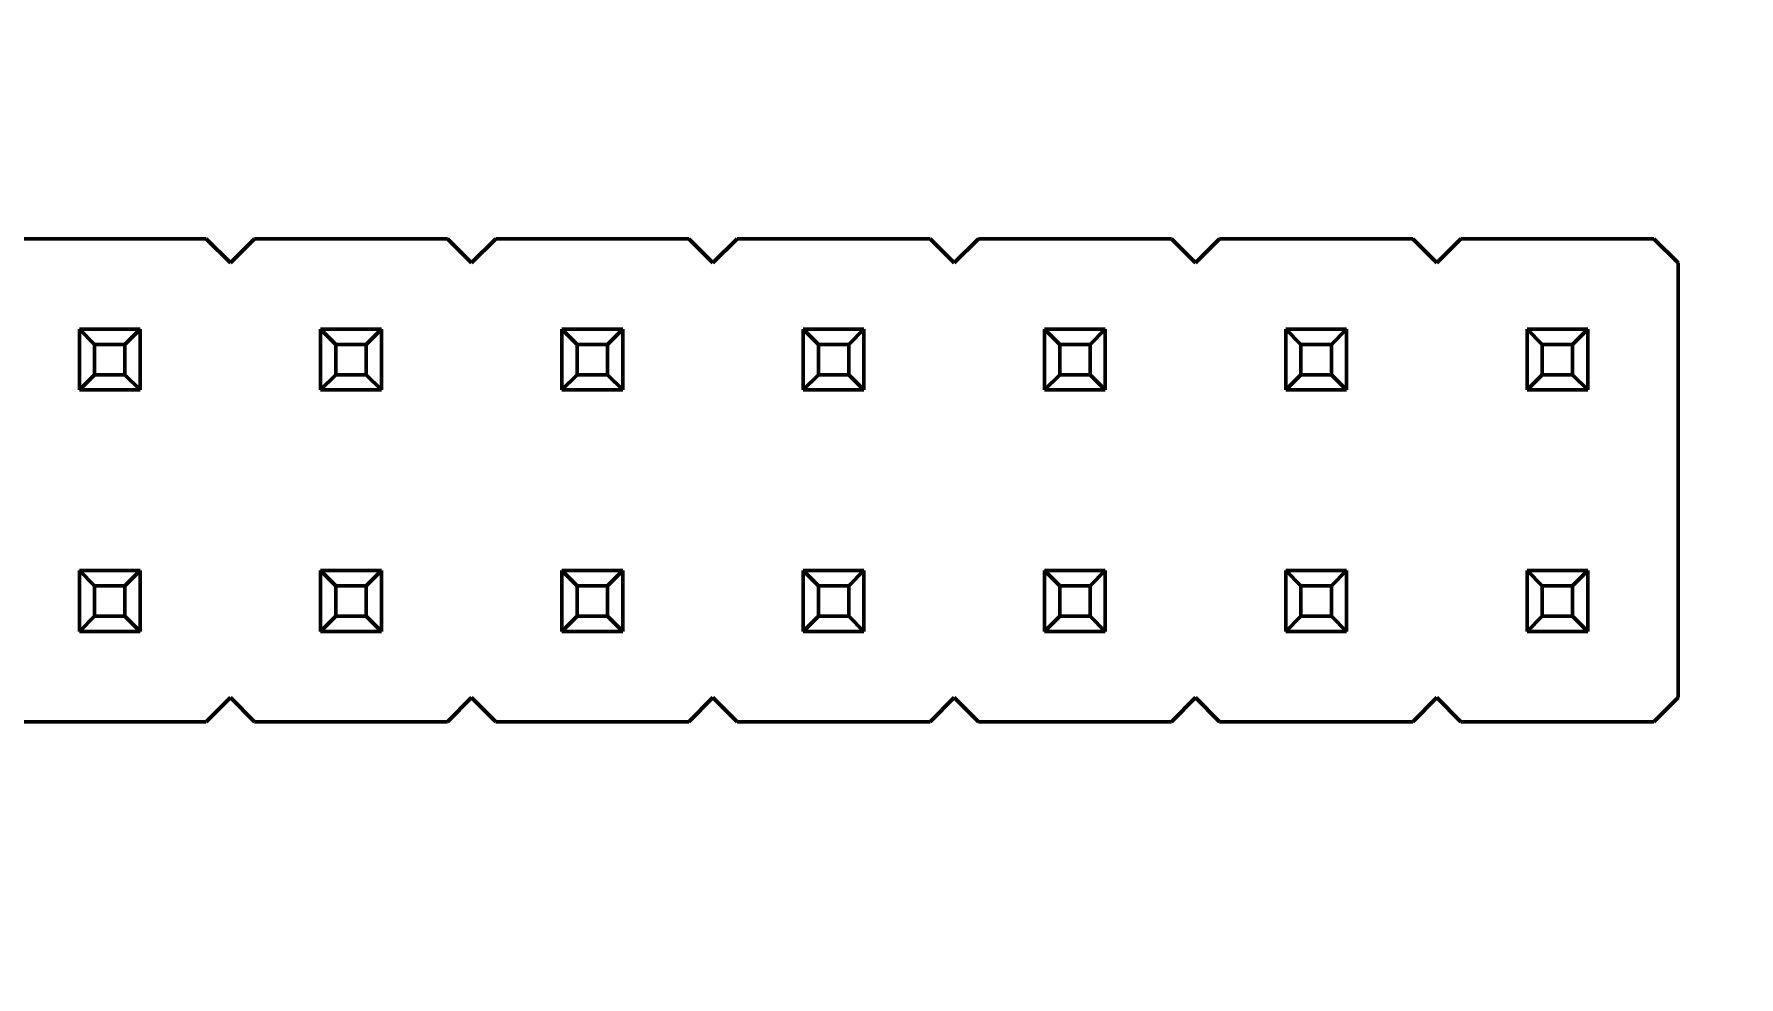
# Model space of a CAD drawing. Header units: millimetres. Extents: x 22 to 202, y 169 to 282.
# Drawn here: x 90.39 to 108.34, y 192.05 to 201.96 of the extents above; entities that cross this region are included whole.
import ezdxf

# ---------------------------------------------------------------- set-up
doc = ezdxf.new("R2010")
doc.units = ezdxf.units.MM
doc.header["$LTSCALE"] = 0.75
doc.layers.add('FD_Dimensions', color=7, linetype='Continuous', lineweight=25)
doc.layers.add('Visible', color=7, linetype='Continuous', lineweight=50)
doc.styles.get("Standard").update_dxf_attribs({"font": 'arial.ttf'})
doc.dimstyles.new('Dim-ISO-25', dxfattribs={"dimtxt": 2.5, "dimasz": 2.5, "dimexe": 1.5, "dimexo": 0, "dimgap": 1, "dimtad": 1, "dimzin": 4, "dimdsep": 46, "dimtxsty": 'Standard', "dimblk": 'OPEN90', "dimcen": 0, "dimazin": 1, "dimtp": 0.1, "dimtm": 0.1, "dimtfac": 0.72, "dimtmove": 0, "dimatfit": 3, "dimfxl": 1, "dimtzin": 4, "dimarcsym": 0})

# ---------------------------------------------------------------- blocks, each defined once
blk = doc.blocks.new('_Open90')
at = {"color": 0, "linetype": 'ByBlock', "lineweight": -2}
for p, q in [((-0.5, 0.5), (0, 0)), ((0, 0), (-1, 0)), ((0, 0), (-0.5, -0.5))]:
    blk.add_line(p, q, dxfattribs=at)
blk = doc.blocks.new('*D39')
at = {"layer": 'Defpoints', "color": 0, "transparency": 16777216}
for p in [(91.851481, 219.885579), (39.845512, 191.385202), (126.699789, 191.385202)]:
    blk.add_point(p, dxfattribs=at)
at = {"layer": 'FD_Dimensions', "color": 0, "lineweight": -2, "transparency": 16777216}
for p, q in [((91.851481, 219.885579), (38.345512, 219.885579)), ((39.845512, 217.385579), (39.845512, 193.885202)), ((126.699789, 191.385202), (38.345512, 191.385202))]:
    blk.add_line(p, q, dxfattribs=at)
at = {"layer": 'FD_Dimensions', "color": 0, "lineweight": -2, "transparency": 16777216, "xscale": 2.5, "yscale": 2.5, "zscale": 2.5}
for p, rotation in [((39.845512, 219.885579), 90), ((39.845512, 191.385202), 270)]:
    blk.add_blockref('_Open90', p, dxfattribs=dict(at, rotation=rotation))
at = {"layer": 'FD_Dimensions', "color": 0, "transparency": 16777216, "insert": (37.568245, 204.532394), "char_height": 2.5, "attachment_point": 5, "rotation": 90}
blk.add_mtext('28.50mm', dxfattribs=at)

msp = doc.modelspace()

# ---------------------------------------------------------------- linework, layer by layer
at = {"layer": 'Visible'}
for p, q in [((92.205, 199.811), (90.173, 199.811)), ((92.459, 199.557), (92.205, 199.811)), ((92.713, 199.811), (92.459, 199.557)), ((94.745, 199.811), (92.713, 199.811)), ((94.999, 199.557), (94.745, 199.811)), ((95.253, 199.811), (94.999, 199.557)), ((97.285, 199.811), (95.253, 199.811)), ((97.539, 199.557), (97.285, 199.811)), ((97.793, 199.811), (97.539, 199.557)), ((99.825, 199.811), (97.793, 199.811)), ((100.079, 199.557), (99.825, 199.811)), ((100.333, 199.811), (100.079, 199.557)), ((102.365, 199.811), (100.333, 199.811)), ((102.619, 199.557), (102.365, 199.811)), ((102.873, 199.811), (102.619, 199.557)), ((104.905, 199.811), (102.873, 199.811)), ((105.159, 199.557), (104.905, 199.811)), ((105.413, 199.811), (105.159, 199.557)), ((107.445, 199.811), (105.413, 199.811)), ((107.699, 199.557), (107.445, 199.811)), ((107.699, 194.985), (107.699, 199.557)), ((90.869, 198.861), (91.509, 198.861)), ((90.869, 198.861), (90.869, 198.221)), ((90.869, 198.861), (91.029, 198.701)), ((91.509, 198.861), (91.349, 198.701)), ((91.509, 198.861), (91.509, 198.221)), ((93.409, 198.861), (94.049, 198.861)), ((93.409, 198.861), (93.409, 198.221)), ((93.409, 198.861), (93.569, 198.701)), ((94.049, 198.861), (93.889, 198.701)), ((94.049, 198.861), (94.049, 198.221)), ((95.949, 198.861), (96.589, 198.861)), ((95.949, 198.861), (95.949, 198.221)), ((95.949, 198.861), (96.109, 198.701)), ((96.589, 198.861), (96.429, 198.701)), ((96.589, 198.861), (96.589, 198.221)), ((98.489, 198.861), (98.489, 198.221)), ((98.489, 198.861), (99.129, 198.861)), ((98.489, 198.861), (98.649, 198.701)), ((99.129, 198.861), (98.969, 198.701)), ((99.129, 198.861), (99.129, 198.221)), ((101.029, 198.861), (101.029, 198.221)), ((101.029, 198.861), (101.669, 198.861)), ((101.029, 198.861), (101.189, 198.701)), ((101.669, 198.861), (101.509, 198.701)), ((101.669, 198.861), (101.669, 198.221)), ((103.569, 198.861), (104.209, 198.861)), ((103.569, 198.861), (103.569, 198.221)), ((103.569, 198.861), (103.729, 198.701)), ((104.209, 198.861), (104.049, 198.701)), ((104.209, 198.861), (104.209, 198.221)), ((106.109, 198.861), (106.749, 198.861)), ((106.109, 198.861), (106.109, 198.221)), ((106.109, 198.861), (106.269, 198.701)), ((106.749, 198.861), (106.589, 198.701)), ((106.749, 198.861), (106.749, 198.221)), ((91.029, 198.701), (91.349, 198.701)), ((91.029, 198.701), (91.029, 198.381)), ((91.349, 198.701), (91.349, 198.381)), ((93.569, 198.701), (93.889, 198.701)), ((93.569, 198.701), (93.569, 198.381)), ((93.889, 198.701), (93.889, 198.381)), ((96.109, 198.701), (96.429, 198.701)), ((96.109, 198.701), (96.109, 198.381)), ((96.429, 198.701), (96.429, 198.381)), ((98.649, 198.701), (98.649, 198.381)), ((98.649, 198.701), (98.969, 198.701)), ((98.969, 198.701), (98.969, 198.381)), ((101.189, 198.701), (101.189, 198.381)), ((101.189, 198.701), (101.509, 198.701)), ((101.509, 198.701), (101.509, 198.381)), ((103.729, 198.701), (104.049, 198.701)), ((103.729, 198.701), (103.729, 198.381)), ((104.049, 198.701), (104.049, 198.381)), ((106.269, 198.701), (106.589, 198.701)), ((106.269, 198.701), (106.269, 198.381)), ((106.589, 198.701), (106.589, 198.381)), ((90.869, 198.221), (91.029, 198.381)), ((91.029, 198.381), (91.349, 198.381)), ((91.509, 198.221), (91.349, 198.381)), ((93.409, 198.221), (93.569, 198.381)), ((93.569, 198.381), (93.889, 198.381)), ((94.049, 198.221), (93.889, 198.381)), ((95.949, 198.221), (96.109, 198.381)), ((96.109, 198.381), (96.429, 198.381)), ((96.589, 198.221), (96.429, 198.381)), ((98.489, 198.221), (98.649, 198.381)), ((98.649, 198.381), (98.969, 198.381)), ((99.129, 198.221), (98.969, 198.381)), ((101.029, 198.221), (101.189, 198.381)), ((101.189, 198.381), (101.509, 198.381)), ((101.669, 198.221), (101.509, 198.381)), ((103.569, 198.221), (103.729, 198.381)), ((103.729, 198.381), (104.049, 198.381)), ((104.209, 198.221), (104.049, 198.381)), ((106.109, 198.221), (106.269, 198.381)), ((106.269, 198.381), (106.589, 198.381)), ((106.749, 198.221), (106.589, 198.381)), ((90.869, 198.221), (91.509, 198.221)), ((93.409, 198.221), (94.049, 198.221)), ((95.949, 198.221), (96.589, 198.221)), ((98.489, 198.221), (99.129, 198.221)), ((101.029, 198.221), (101.669, 198.221)), ((103.569, 198.221), (104.209, 198.221)), ((106.109, 198.221), (106.749, 198.221)), ((90.869, 196.321), (91.509, 196.321)), ((90.869, 196.321), (90.869, 195.681)), ((90.869, 196.321), (91.029, 196.161)), ((91.029, 196.161), (91.349, 196.161)), ((91.029, 196.161), (91.029, 195.841)), ((91.509, 196.321), (91.349, 196.161)), ((91.349, 196.161), (91.349, 195.841)), ((91.509, 196.321), (91.509, 195.681)), ((93.409, 196.321), (94.049, 196.321)), ((93.409, 196.321), (93.409, 195.681)), ((93.409, 196.321), (93.569, 196.161)), ((93.569, 196.161), (93.889, 196.161)), ((93.569, 196.161), (93.569, 195.841)), ((94.049, 196.321), (93.889, 196.161)), ((93.889, 196.161), (93.889, 195.841)), ((94.049, 196.321), (94.049, 195.681)), ((95.949, 196.321), (96.589, 196.321)), ((95.949, 196.321), (95.949, 195.681)), ((95.949, 196.321), (96.109, 196.161)), ((96.109, 196.161), (96.429, 196.161)), ((96.109, 196.161), (96.109, 195.841)), ((96.589, 196.321), (96.429, 196.161)), ((96.429, 196.161), (96.429, 195.841)), ((96.589, 196.321), (96.589, 195.681)), ((98.489, 196.321), (99.129, 196.321)), ((98.489, 196.321), (98.489, 195.681)), ((98.489, 196.321), (98.649, 196.161)), ((98.649, 196.161), (98.969, 196.161)), ((98.649, 196.161), (98.649, 195.841)), ((99.129, 196.321), (98.969, 196.161)), ((98.969, 196.161), (98.969, 195.841)), ((99.129, 196.321), (99.129, 195.681)), ((101.029, 196.321), (101.029, 195.681)), ((101.029, 196.321), (101.669, 196.321)), ((101.029, 196.321), (101.189, 196.161)), ((101.189, 196.161), (101.189, 195.841)), ((101.189, 196.161), (101.509, 196.161)), ((101.669, 196.321), (101.509, 196.161)), ((101.509, 196.161), (101.509, 195.841)), ((101.669, 196.321), (101.669, 195.681)), ((103.569, 196.321), (104.209, 196.321)), ((103.569, 196.321), (103.569, 195.681)), ((103.569, 196.321), (103.729, 196.161)), ((103.729, 196.161), (104.049, 196.161)), ((103.729, 196.161), (103.729, 195.841)), ((104.209, 196.321), (104.049, 196.161)), ((104.049, 196.161), (104.049, 195.841)), ((104.209, 196.321), (104.209, 195.681)), ((106.109, 196.321), (106.749, 196.321)), ((106.109, 196.321), (106.109, 195.681)), ((106.109, 196.321), (106.269, 196.161)), ((106.269, 196.161), (106.589, 196.161)), ((106.269, 196.161), (106.269, 195.841)), ((106.749, 196.321), (106.589, 196.161)), ((106.589, 196.161), (106.589, 195.841)), ((106.749, 196.321), (106.749, 195.681)), ((90.869, 195.681), (91.029, 195.841)), ((91.029, 195.841), (91.349, 195.841)), ((91.509, 195.681), (91.349, 195.841)), ((93.409, 195.681), (93.569, 195.841)), ((93.569, 195.841), (93.889, 195.841)), ((94.049, 195.681), (93.889, 195.841)), ((95.949, 195.681), (96.109, 195.841)), ((96.109, 195.841), (96.429, 195.841)), ((96.589, 195.681), (96.429, 195.841)), ((98.489, 195.681), (98.649, 195.841)), ((98.649, 195.841), (98.969, 195.841)), ((99.129, 195.681), (98.969, 195.841)), ((101.029, 195.681), (101.189, 195.841)), ((101.189, 195.841), (101.509, 195.841)), ((101.669, 195.681), (101.509, 195.841)), ((103.569, 195.681), (103.729, 195.841)), ((103.729, 195.841), (104.049, 195.841)), ((104.209, 195.681), (104.049, 195.841)), ((106.109, 195.681), (106.269, 195.841)), ((106.269, 195.841), (106.589, 195.841)), ((106.749, 195.681), (106.589, 195.841)), ((90.869, 195.681), (91.509, 195.681)), ((93.409, 195.681), (94.049, 195.681)), ((95.949, 195.681), (96.589, 195.681)), ((98.489, 195.681), (99.129, 195.681)), ((101.029, 195.681), (101.669, 195.681)), ((103.569, 195.681), (104.209, 195.681)), ((106.109, 195.681), (106.749, 195.681)), ((92.205, 194.731), (92.459, 194.985)), ((92.459, 194.985), (92.713, 194.731)), ((94.745, 194.731), (94.999, 194.985)), ((94.999, 194.985), (95.253, 194.731)), ((97.285, 194.731), (97.539, 194.985)), ((97.539, 194.985), (97.793, 194.731)), ((99.825, 194.731), (100.079, 194.985)), ((100.079, 194.985), (100.333, 194.731)), ((102.365, 194.731), (102.619, 194.985)), ((102.619, 194.985), (102.873, 194.731)), ((104.905, 194.731), (105.159, 194.985)), ((105.159, 194.985), (105.413, 194.731)), ((107.445, 194.731), (107.699, 194.985)), ((90.173, 194.731), (92.205, 194.731)), ((92.713, 194.731), (94.745, 194.731)), ((95.253, 194.731), (97.285, 194.731)), ((97.793, 194.731), (99.825, 194.731)), ((100.333, 194.731), (102.365, 194.731)), ((102.873, 194.731), (104.905, 194.731)), ((105.413, 194.731), (107.445, 194.731))]:
    msp.add_line(p, q, dxfattribs=at)

# ---------------------------------------------------------------- dimensions: what is measured, and where the dimension line sits
at = {"layer": 'FD_Dimensions'}
dim = msp.add_linear_dim(base=(39.846, 191.385), p1=(91.851, 219.886), p2=(126.7, 191.385), angle=90, dimstyle='Dim-ISO-25', override={"dimlfac": 1, "dimpost": 'mm'}, dxfattribs=at)
dim.commit()
dim.dimension.update_dxf_attribs({"geometry": '*D39', "text_midpoint": (39.846, 204.532), "dimtype": 160})

doc.saveas('drawing.dxf')
